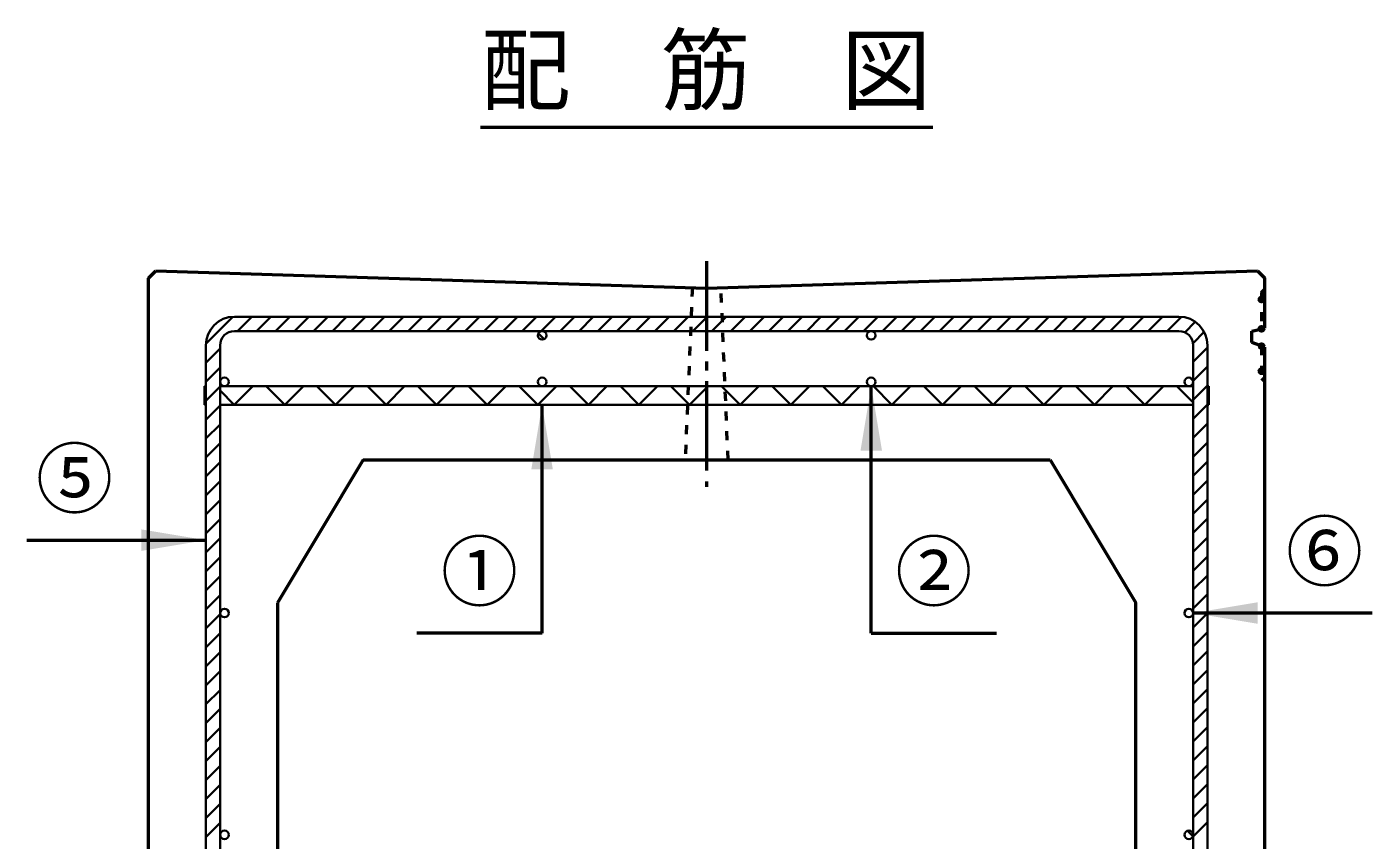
# Model space of a CAD drawing. Units: millimetres, scale not verified. Extents: x 100 to 4105, y 100 to 2870.
# Drawn here: x 1307 to 2059, y 1195 to 1649 of the extents above; entities that cross this region are included whole.
import ezdxf
from ezdxf.enums import TextEntityAlignment as Align

# ---------------------------------------------------------------- set-up
doc = ezdxf.new("R2010")
doc.units = ezdxf.units.MM
doc.header["$LTSCALE"] = 5
doc.header["$PDMODE"] = 32
doc.header["$PDSIZE"] = 2.5
doc.linetypes.add('USER1', pattern=[13.4, 10, -1.2, 1, -1.2])
doc.linetypes.add('USER2', pattern=[2.2, 1, -1.2])
doc.layers.add('V-nasSTD', color=7, linetype='Continuous', lineweight=50)
doc.styles.add('ＭＳ ゴシック', font='')
doc.styles.get('ＭＳ ゴシック').set_extended_font_data('MS Gothic')
pattern_1 = [(315, (11971.25, 4208.899), (10.6066, 10.6066), [])]

msp = doc.modelspace()

# ---------------------------------------------------------------- hatches: boundary and pattern name
at = {"layer": 'V-nasSTD', "lineweight": 13}
h = msp.add_hatch(dxfattribs=at)
h.set_pattern_fill('USER', color=256, style=0, pattern_type=2)
h.set_pattern_definition(pattern_1)
h.paths.add_polyline_path([(1778.669, 1479.102, 1), (1778.669, 1474.302, 1)])
h = msp.add_hatch(dxfattribs=at)
h.set_pattern_fill('USER', color=256, style=0, pattern_type=2)
h.set_pattern_definition(pattern_1)
h.paths.add_polyline_path([(1414.669, 1450.702, 0.41421), (1417.069, 1448.302, 0.66818), (1418.766, 1452.4, 0.66818)])
h = msp.add_hatch(dxfattribs=at)
h.set_pattern_fill('USER', color=256, style=0, pattern_type=2)
h.set_pattern_definition(pattern_1)
h.paths.add_polyline_path([(1594.669, 1448.302, 1), (1594.669, 1453.102, 1)])
h = msp.add_hatch(dxfattribs=at)
h.set_pattern_fill('USER', color=256, style=0, pattern_type=2)
h.set_pattern_definition(pattern_1)
h.paths.add_polyline_path([(1778.669, 1448.302, 1), (1778.669, 1453.102, 1)])
h = msp.add_hatch(dxfattribs=at)
h.set_pattern_fill('USER', color=256, style=0, pattern_type=2)
h.set_pattern_definition(pattern_1)
h.paths.add_polyline_path([(1406.669, 1448.302), (1405.869, 1448.302), (1405.869, 1437.902), (1406.669, 1437.902)])
h = msp.add_hatch(dxfattribs=at)
h.set_pattern_fill('USER', color=256, style=0, pattern_type=2)
h.set_pattern_definition([(45, (11971.25, 4208.899), (-10.6066, 10.6066), [])])
h.paths.add_polyline_path([(1405.869, 1437.902), (1406.669, 1437.902), (1406.669, 1448.302), (1405.869, 1448.302)])
at = {"layer": 'V-nasSTD'}
for points in [[(1784.669, 1412.302), (1778.669, 1448.302), (1772.669, 1412.302)], [(1600.669, 1401.902), (1594.669, 1437.902), (1588.669, 1401.902)], [(1370.669, 1356.244), (1406.669, 1362.244), (1370.669, 1368.244)], [(1994.669, 1315.502), (1958.669, 1321.502), (1994.669, 1327.502)]]:
    msp.add_hatch(color=256, dxfattribs=at).paths.add_polyline_path(points)
at = {"layer": 'V-nasSTD', "lineweight": 13}
h = msp.add_hatch(dxfattribs=at)
h.set_pattern_fill('USER', color=256, style=0, pattern_type=2)
h.set_pattern_definition(pattern_1)
h.paths.add_polyline_path([(1414.669, 1321.502, 1), (1419.469, 1321.502, 1)])
h = msp.add_hatch(dxfattribs=at)
h.set_pattern_fill('USER', color=256, style=0, pattern_type=2)
h.set_pattern_definition(pattern_1)
h.paths.add_polyline_path([(1958.669, 1321.502, 1), (1953.869, 1321.502, 1)])
h = msp.add_hatch(dxfattribs=at)
h.set_pattern_fill('USER', color=256, style=0, pattern_type=2)
h.set_pattern_definition(pattern_1)
h.paths.add_polyline_path([(1414.669, 1197.502, 1), (1419.469, 1197.502, 1)])

# ---------------------------------------------------------------- linework, layer by layer
at = {"layer": 'V-nasSTD'}
for p, q in [((1560.265, 1593.102), (1813.072, 1593.102)), ((1374.669, 1508.702), (1378.669, 1512.702)), ((1378.669, 1512.702), (1686.669, 1503.102)), ((1686.669, 1503.102), (1994.669, 1512.702)), ((1994.669, 1512.702), (1998.669, 1508.702)), ((1374.669, 831.102), (1374.669, 1508.702)), ((1998.669, 1480.714), (1998.669, 1508.702)), ((1991.469, 1479.102), (1998.669, 1480.714)), ((1991.469, 1472.702), (1991.469, 1479.102)), ((1991.469, 1472.702), (1991.469, 1479.102)), ((1998.669, 1470.016), (1991.469, 1472.702)), ((1998.669, 831.102), (1998.669, 1470.016)), ((1778.669, 1310.302), (1778.669, 1448.302)), ((1594.669, 1310.302), (1594.669, 1437.902)), ((1494.669, 1407.102), (1446.669, 1327.102)), ((1494.669, 1407.102), (1878.669, 1407.102)), ((1878.669, 1407.102), (1926.669, 1327.102)), ((1306.669, 1362.244), (1406.669, 1362.244)), ((1446.669, 1327.102), (1446.669, 1167.102)), ((1926.669, 1167.102), (1926.669, 1327.102)), ((2058.669, 1321.502), (1958.669, 1321.502)), ((1594.669, 1310.302), (1524.669, 1310.302)), ((1778.669, 1310.302), (1848.669, 1310.302))]:
    msp.add_line(p, q, dxfattribs=at)
at = {"layer": 'V-nasSTD', "linetype": 'USER1'}
msp.add_line((1686.669, 1518.102), (1686.669, 1392.102), dxfattribs=at)
at = {"layer": 'V-nasSTD', "linetype": 'USER2'}
for p, q in [((1678.669, 1503.352), (1674.669, 1407.102)), ((1698.669, 1407.102), (1694.669, 1503.352)), ((1996.829, 1500.702), (1998.669, 1502.542)), ((1996.829, 1500.702), (1996.829, 1480.302)), ((1996.829, 1470.702), (1996.829, 1452.702)), ((1996.829, 1452.702), (1998.669, 1450.862))]:
    msp.add_line(p, q, dxfattribs=at)
at = {"layer": 'V-nasSTD', "lineweight": 35}
for p, q in [((1406.695, 1472.016), (1421.755, 1487.076)), ((1422.669, 1487.102), (1950.669, 1487.102)), ((1424.388, 1479.102), (1432.388, 1487.102)), ((1434.994, 1479.102), (1442.994, 1487.102)), ((1445.601, 1479.102), (1453.601, 1487.102)), ((1456.208, 1479.102), (1464.208, 1487.102)), ((1466.814, 1479.102), (1474.814, 1487.102)), ((1477.421, 1479.102), (1485.421, 1487.102)), ((1488.027, 1479.102), (1496.027, 1487.102)), ((1498.634, 1479.102), (1506.634, 1487.102)), ((1509.241, 1479.102), (1517.241, 1487.102)), ((1519.847, 1479.102), (1527.847, 1487.102)), ((1530.454, 1479.102), (1538.454, 1487.102)), ((1541.06, 1479.102), (1549.06, 1487.102)), ((1551.667, 1479.102), (1559.667, 1487.102)), ((1562.274, 1479.102), (1570.274, 1487.102)), ((1572.88, 1479.102), (1580.88, 1487.102)), ((1583.487, 1479.102), (1591.487, 1487.102)), ((1594.093, 1479.102), (1602.093, 1487.102)), ((1604.7, 1479.102), (1612.7, 1487.102)), ((1615.307, 1479.102), (1623.307, 1487.102)), ((1625.913, 1479.102), (1633.913, 1487.102)), ((1636.52, 1479.102), (1644.52, 1487.102)), ((1647.126, 1479.102), (1655.126, 1487.102)), ((1657.733, 1479.102), (1665.733, 1487.102)), ((1668.34, 1479.102), (1676.34, 1487.102)), ((1678.946, 1479.102), (1686.946, 1487.102)), ((1689.553, 1479.102), (1697.553, 1487.102)), ((1700.159, 1479.102), (1708.159, 1487.102)), ((1710.766, 1479.102), (1718.766, 1487.102)), ((1721.373, 1479.102), (1729.373, 1487.102)), ((1731.979, 1479.102), (1739.979, 1487.102)), ((1742.586, 1479.102), (1750.586, 1487.102)), ((1753.192, 1479.102), (1761.192, 1487.102)), ((1763.799, 1479.102), (1771.799, 1487.102)), ((1774.406, 1479.102), (1782.406, 1487.102)), ((1785.012, 1479.102), (1793.012, 1487.102)), ((1795.619, 1479.102), (1803.619, 1487.102)), ((1806.225, 1479.102), (1814.225, 1487.102)), ((1816.832, 1479.102), (1824.832, 1487.102)), ((1827.439, 1479.102), (1835.439, 1487.102)), ((1838.045, 1479.102), (1846.045, 1487.102)), ((1848.652, 1479.102), (1856.652, 1487.102)), ((1859.258, 1479.102), (1867.258, 1487.102)), ((1869.865, 1479.102), (1877.865, 1487.102)), ((1880.472, 1479.102), (1888.472, 1487.102)), ((1891.078, 1479.102), (1899.078, 1487.102)), ((1901.685, 1479.102), (1909.685, 1487.102)), ((1912.291, 1479.102), (1920.291, 1487.102)), ((1922.898, 1479.102), (1930.898, 1487.102)), ((1933.505, 1479.102), (1941.505, 1487.102)), ((1944.111, 1479.102), (1952.051, 1487.043)), ((1953.994, 1478.379), (1959.833, 1484.218)), ((1422.669, 1479.102), (1950.669, 1479.102)), ((1592.553, 1477.836), (1595.803, 1474.587)), ((1958.571, 1472.349), (1964.81, 1478.588)), ((1406.669, 1075.79), (1406.669, 1471.102)), ((1406.669, 1461.383), (1414.669, 1469.383)), ((1414.669, 1075.79), (1414.669, 1471.102)), ((1958.669, 1471.102), (1958.669, 1075.79)), ((1958.669, 1461.84), (1966.669, 1469.84)), ((1966.669, 1471.102), (1966.669, 1075.79)), ((1958.669, 1451.233), (1966.669, 1459.233)), ((1406.669, 1450.777), (1414.669, 1458.777)), ((1956.747, 1453.054), (1958.62, 1451.181)), ((1405.869, 1448.302), (1405.869, 1437.902)), ((1405.869, 1448.302), (1406.669, 1448.302)), ((1406.669, 1440.17), (1414.669, 1448.17)), ((1414.669, 1448.302), (1958.669, 1448.302)), ((1414.669, 1445.797), (1422.563, 1437.902)), ((1432.963, 1448.302), (1422.563, 1437.902)), ((1440.447, 1448.302), (1450.847, 1437.902)), ((1461.247, 1448.302), (1450.847, 1437.902)), ((1468.731, 1448.302), (1479.131, 1437.902)), ((1489.531, 1448.302), (1479.131, 1437.902)), ((1497.016, 1448.302), (1507.416, 1437.902)), ((1517.816, 1448.302), (1507.416, 1437.902)), ((1525.3, 1448.302), (1535.7, 1437.902)), ((1546.1, 1448.302), (1535.7, 1437.902)), ((1553.584, 1448.302), (1563.984, 1437.902)), ((1574.384, 1448.302), (1563.984, 1437.902)), ((1592.269, 1437.902), (1581.869, 1448.302)), ((1602.669, 1448.302), (1592.269, 1437.902)), ((1610.153, 1448.302), (1620.553, 1437.902)), ((1630.953, 1448.302), (1620.553, 1437.902)), ((1638.437, 1448.302), (1648.837, 1437.902)), ((1659.237, 1448.302), (1648.837, 1437.902)), ((1666.721, 1448.302), (1677.121, 1437.902)), ((1687.521, 1448.302), (1677.121, 1437.902)), ((1695.006, 1448.302), (1705.406, 1437.902)), ((1715.806, 1448.302), (1705.406, 1437.902)), ((1723.29, 1448.302), (1733.69, 1437.902)), ((1744.09, 1448.302), (1733.69, 1437.902)), ((1751.574, 1448.302), (1761.974, 1437.902)), ((1772.374, 1448.302), (1761.974, 1437.902)), ((1779.858, 1448.302), (1790.258, 1437.902)), ((1800.658, 1448.302), (1790.258, 1437.902)), ((1808.143, 1448.302), (1818.543, 1437.902)), ((1828.943, 1448.302), (1818.543, 1437.902)), ((1836.427, 1448.302), (1846.827, 1437.902)), ((1857.227, 1448.302), (1846.827, 1437.902)), ((1864.711, 1448.302), (1875.111, 1437.902)), ((1885.511, 1448.302), (1875.111, 1437.902)), ((1892.996, 1448.302), (1903.396, 1437.902)), ((1913.796, 1448.302), (1903.396, 1437.902)), ((1921.28, 1448.302), (1931.68, 1437.902)), ((1942.08, 1448.302), (1931.68, 1437.902)), ((1949.564, 1448.302), (1958.669, 1439.198)), ((1958.669, 1440.627), (1966.669, 1448.627)), ((1967.469, 1448.302), (1966.669, 1448.302)), ((1967.469, 1445.407), (1966.669, 1444.607)), ((1967.469, 1448.302), (1967.469, 1437.902)), ((1405.869, 1437.902), (1406.669, 1437.902)), ((1406.669, 1429.564), (1414.669, 1437.564)), ((1414.669, 1437.902), (1958.669, 1437.902)), ((1958.669, 1430.02), (1966.669, 1438.02)), ((1967.469, 1437.902), (1966.669, 1437.902)), ((1406.669, 1418.957), (1414.669, 1426.957)), ((1958.669, 1419.414), (1966.669, 1427.414)), ((1406.669, 1408.35), (1414.669, 1416.35)), ((1958.669, 1408.807), (1966.669, 1416.807)), ((1406.669, 1397.744), (1414.669, 1405.744)), ((1958.669, 1398.2), (1966.669, 1406.2)), ((1406.669, 1387.137), (1414.669, 1395.137)), ((1958.669, 1387.594), (1966.669, 1395.594)), ((1406.669, 1376.531), (1414.669, 1384.531)), ((1958.669, 1376.987), (1966.669, 1384.987)), ((1406.669, 1365.924), (1414.669, 1373.924)), ((1958.669, 1366.381), (1966.669, 1374.381)), ((1406.669, 1355.317), (1414.669, 1363.317)), ((1958.669, 1355.774), (1966.669, 1363.774)), ((1406.669, 1344.711), (1414.669, 1352.711)), ((1958.669, 1345.167), (1966.669, 1353.167)), ((1406.669, 1334.104), (1414.669, 1342.104)), ((1958.669, 1334.561), (1966.669, 1342.561)), ((1406.669, 1323.498), (1414.669, 1331.498)), ((1958.669, 1323.954), (1966.669, 1331.954)), ((1406.669, 1312.891), (1414.669, 1320.891)), ((1958.669, 1197.502), (1958.669, 1321.502)), ((1958.669, 1313.348), (1966.669, 1321.348)), ((1406.669, 1302.284), (1414.669, 1310.284)), ((1958.669, 1302.741), (1966.669, 1310.741)), ((1406.669, 1291.678), (1414.669, 1299.678)), ((1958.669, 1292.134), (1966.669, 1300.134)), ((1406.669, 1281.071), (1414.669, 1289.071)), ((1958.669, 1281.528), (1966.669, 1289.528)), ((1406.669, 1270.464), (1414.669, 1278.464)), ((1958.669, 1270.921), (1966.669, 1278.921)), ((1406.669, 1259.858), (1414.669, 1267.858)), ((1958.669, 1260.315), (1966.669, 1268.315)), ((1406.669, 1249.251), (1414.669, 1257.251)), ((1958.669, 1249.708), (1966.669, 1257.708)), ((1406.669, 1238.645), (1414.669, 1246.645)), ((1958.669, 1239.101), (1966.669, 1247.101)), ((1406.669, 1228.038), (1414.669, 1236.038)), ((1958.669, 1228.495), (1966.669, 1236.495)), ((1958.669, 1217.888), (1966.669, 1225.888)), ((1406.669, 1217.431), (1414.669, 1225.431)), ((1406.669, 1206.825), (1414.669, 1214.825)), ((1958.669, 1207.282), (1966.669, 1215.282)), ((1406.669, 1196.218), (1414.669, 1204.218)), ((1958.669, 1196.675), (1966.669, 1204.675)), ((1955.475, 1199.768), (1958.534, 1196.709))]:
    msp.add_line(p, q, dxfattribs=at)
for centre in [(1594.669, 1476.702), (1778.669, 1476.702), (1417.069, 1450.702), (1594.669, 1450.702), (1778.669, 1450.702), (1956.269, 1450.702), (1417.069, 1321.502), (1956.269, 1321.502), (1417.069, 1197.502), (1956.269, 1197.502)]:
    msp.add_circle(centre, 2.4, dxfattribs=at)
for centre, radius, start, end in [((1422.669, 1471.102), 16, 90, 180), ((1950.669, 1471.102), 16, 0, 90), ((1422.669, 1471.102), 8, 90, 180), ((1950.669, 1471.102), 8, 0, 90)]:
    msp.add_arc(centre, radius, start, end, dxfattribs=at)
at = {"layer": 'V-nasSTD'}
for p in [(1996.829, 1496.702), (1996.829, 1480.302), (1996.829, 1480.302), (1996.829, 1480.302), (1996.829, 1470.702), (1996.829, 1470.702), (1996.829, 1456.702)]:
    msp.add_point(p, dxfattribs=at)

# ---------------------------------------------------------------- texts
at = {"layer": 'V-nasSTD', "style": 'ＭＳ ゴシック'}
for s, height, p in [('配\u3000筋\u3000図', 36.95, (1560.265, 1643.502)), ('⑤', 31.67, (1311.669, 1412.444)), ('⑥', 31.67, (2010.469, 1371.702)), ('①', 31.67, (1538.069, 1360.502)), ('②', 31.67, (1792.069, 1360.502))]:
    msp.add_text(s, height=height, dxfattribs=at).set_placement(p, align=Align.TOP_LEFT)

doc.saveas('drawing.dxf')
